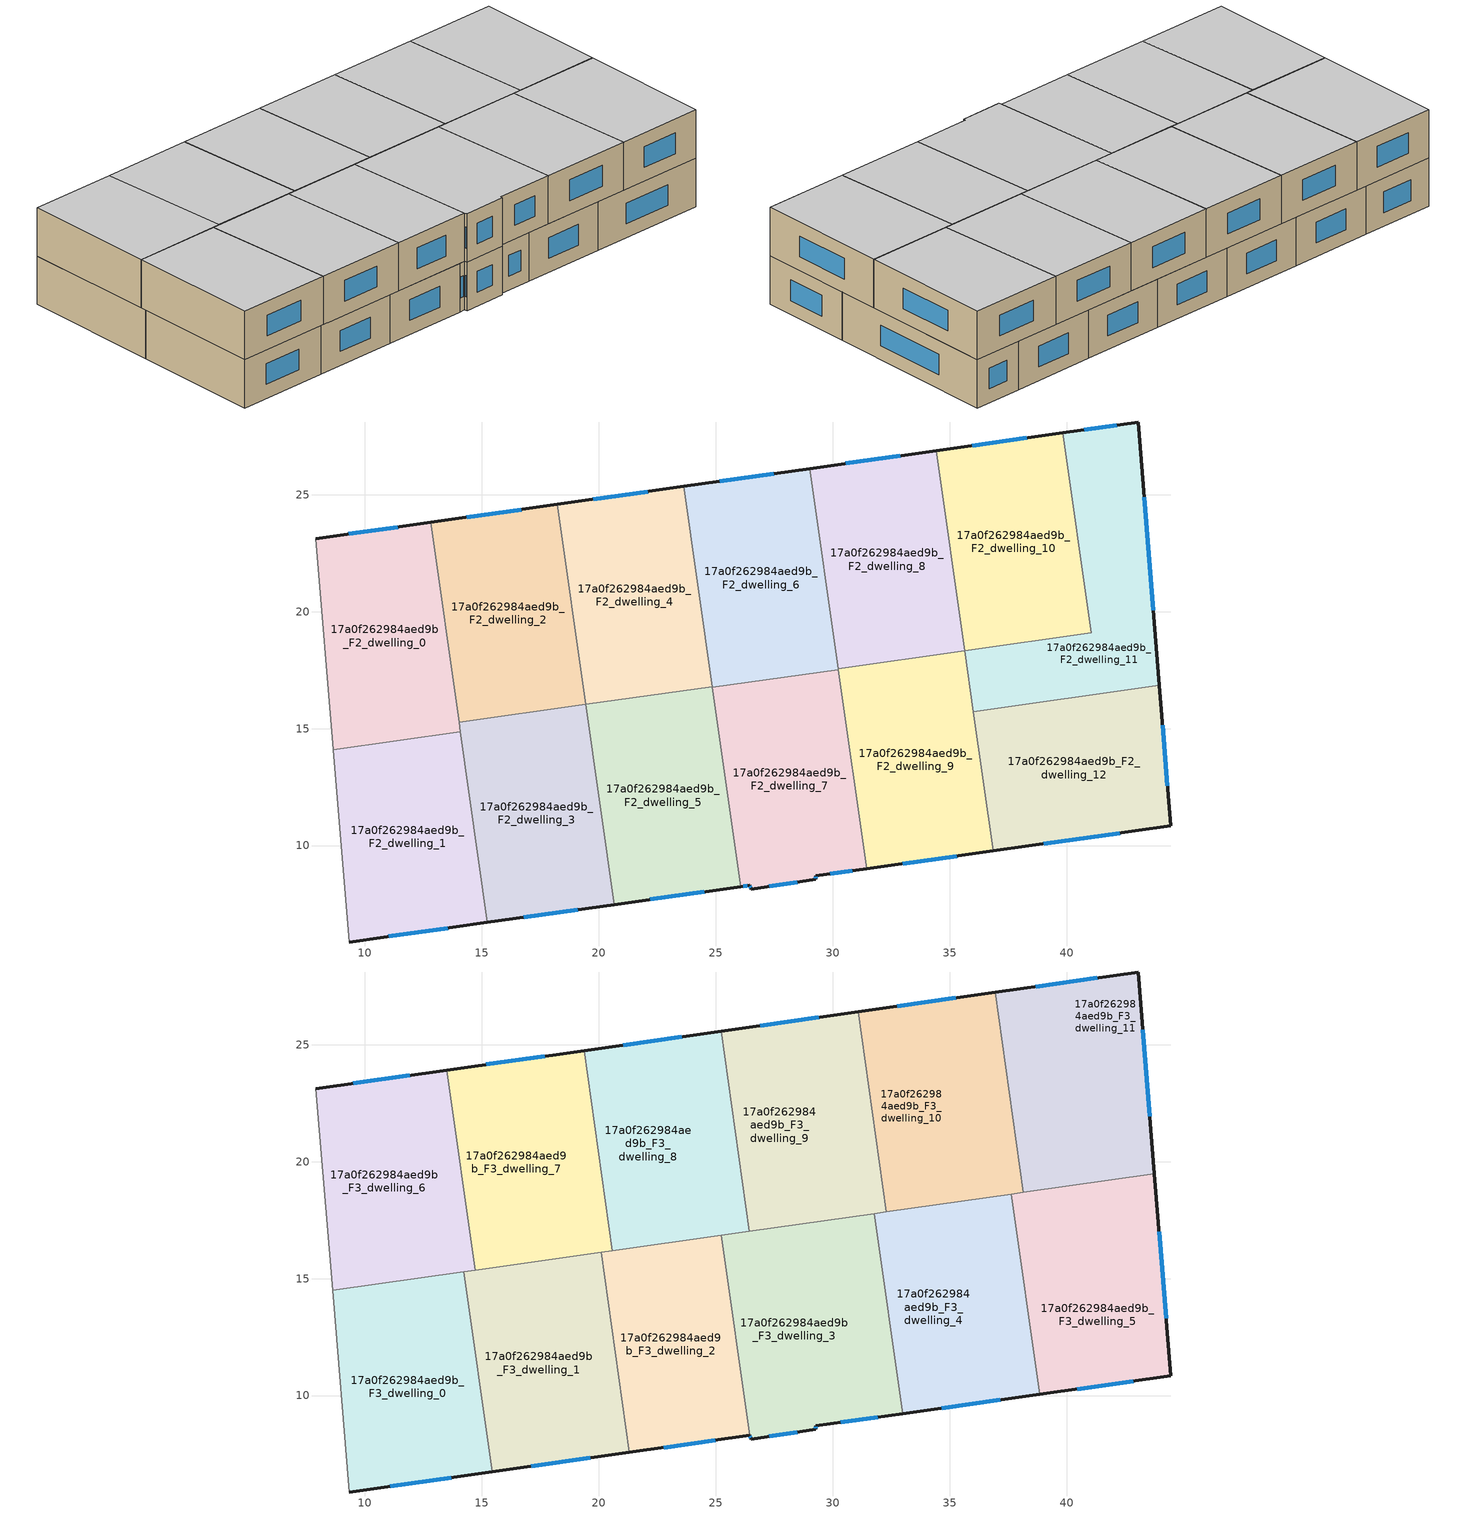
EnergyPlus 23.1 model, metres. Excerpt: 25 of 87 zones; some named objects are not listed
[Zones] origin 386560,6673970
17a0f262984aed9b_F2_dwelling_0
 floor to 17a0f262984aed9b_F1_dwelling_0 (EU_floor_Construction): 12.82,23.82 14.09,14.87 8.65,14.1 7.91,23.12 z6
 wall outside (EU_wall_Construction): 12.82,23.82 7.91,23.12 z6:9
 wall adiabatic (EU_wall_Construction): 7.91,23.12 8.65,14.1 z6:9
 wall to 17a0f262984aed9b_F2_dwelling_1 (EU_wall_Construction): 8.65,14.1 14.09,14.87 z6:9
 wall to 17a0f262984aed9b_F2_dwelling_2 (EU_wall_Construction): 14.03,15.27 12.82,23.82 z6:9
 wall to 17a0f262984aed9b_F2_dwelling_3 (EU_wall_Construction): 14.09,14.87 14.03,15.27 z6:9
 window (EU_Window_Construction): 11.42,23.62 9.31,23.32 z6.86:8.14
17a0f262984aed9b_F2_dwelling_1
 floor to 17a0f262984aed9b_F1_dwelling_1 (EU_floor_Construction): 14.09,14.87 15.24,6.71 9.33,5.88 8.65,14.1 z6
 wall outside (EU_wall_Construction): 9.33,5.88 15.24,6.71 z6:9
 wall adiabatic (EU_wall_Construction): 8.65,14.1 9.33,5.88 z6:9
 wall to 17a0f262984aed9b_F2_dwelling_3 (EU_wall_Construction): 15.24,6.71 14.09,14.87 z6:9
 window (EU_Window_Construction): 11.02,6.12 13.55,6.48 z6.86:8.14
17a0f262984aed9b_F2_dwelling_10
 floor to 17a0f262984aed9b_F1_dwelling_10 (EU_floor_Construction): 39.84,27.65 41.05,19.09 35.65,18.33 34.43,26.88 z6
 wall outside (EU_wall_Construction): 39.84,27.65 34.43,26.88 z6:9
 wall to 17a0f262984aed9b_F2_dwelling_8 (EU_wall_Construction): 34.43,26.88 35.65,18.33 z6:9
 wall to 17a0f262984aed9b_F2_dwelling_11 (EU_wall_Construction): 35.65,18.33 41.05,19.09 39.84,27.65 z6:9
 window (EU_Window_Construction): 38.29,27.43 35.98,27.1 z6.86:8.14
17a0f262984aed9b_F2_dwelling_11
 floor to 17a0f262984aed9b_F1_dwelling_11 (EU_floor_Construction): 43.06,28.11 43.97,16.85 36.02,15.72 35.65,18.33 41.05,19.09 39.84,27.65 z6
 wall outside (EU_wall_Construction): 43.97,16.85 43.06,28.11 39.84,27.65 z6:9
 wall to 17a0f262984aed9b_F2_dwelling_12 (EU_wall_Construction): 36.02,15.72 43.97,16.85 z6:9
 wall to 17a0f262984aed9b_F2_dwelling_9 (EU_wall_Construction): 35.65,18.33 36.02,15.72 z6:9
 window (EU_Window_Construction): 42.14,27.98 40.76,27.78 / 43.71,20.07 43.32,24.89 z6.86:8.14
17a0f262984aed9b_F2_dwelling_12
 floor to 17a0f262984aed9b_F1_dwelling_12 (EU_floor_Construction): 43.97,16.85 44.45,10.84 36.86,9.77 36.02,15.72 z6
 wall outside (EU_wall_Construction): 36.86,9.77 44.45,10.84 43.97,16.85 z6:9
 wall to 17a0f262984aed9b_F2_dwelling_9 (EU_wall_Construction): 36.02,15.72 36.86,9.77 z6:9
 window (EU_Window_Construction): 44.31,12.56 44.1,15.13 / 39.03,10.08 42.28,10.54 z6.86:8.14
17a0f262984aed9b_F2_dwelling_2
 floor to 17a0f262984aed9b_F1_dwelling_2 (EU_floor_Construction): 18.23,24.58 19.44,16.03 14.03,15.26 12.82,23.82 z6
 wall outside (EU_wall_Construction): 18.23,24.58 12.82,23.82 z6:9
 wall to 17a0f262984aed9b_F2_dwelling_3 (EU_wall_Construction): 14.03,15.26 19.44,16.03 z6:9
 wall to 17a0f262984aed9b_F2_dwelling_4 (EU_wall_Construction): 19.44,16.03 18.23,24.58 z6:9
 window (EU_Window_Construction): 16.68,24.37 14.36,24.04 z6.86:8.14
17a0f262984aed9b_F2_dwelling_3
 floor to 17a0f262984aed9b_F1_dwelling_3 (EU_floor_Construction): 19.44,16.03 20.66,7.48 15.24,6.71 14.03,15.26 z6
 wall outside (EU_wall_Construction): 15.24,6.71 20.66,7.48 z6:9
 wall to 17a0f262984aed9b_F2_dwelling_5 (EU_wall_Construction): 20.66,7.48 19.44,16.03 z6:9
 window (EU_Window_Construction): 16.79,6.93 19.11,7.26 z6.86:8.14
 ceiling adiabatic (EU_roof_Construction): 20.66,7.48 19.44,16.03 14.03,15.26 14.24,15.29 15.45,6.74 z9
17a0f262984aed9b_F2_dwelling_4
 floor to 17a0f262984aed9b_F1_dwelling_4 (EU_floor_Construction): 23.64,25.35 24.85,16.8 19.44,16.03 18.23,24.58 z6
 wall outside (EU_wall_Construction): 23.64,25.35 18.23,24.58 z6:9
 wall to 17a0f262984aed9b_F2_dwelling_5 (EU_wall_Construction): 19.44,16.03 24.85,16.8 z6:9
 wall to 17a0f262984aed9b_F2_dwelling_6 (EU_wall_Construction): 24.85,16.8 23.64,25.35 z6:9
 window (EU_Window_Construction): 22.09,25.13 19.77,24.8 z6.86:8.14
17a0f262984aed9b_F2_dwelling_5
 floor to 17a0f262984aed9b_F1_dwelling_5 (EU_floor_Construction): 24.85,16.8 26.07,8.24 20.66,7.48 19.44,16.03 z6
 wall outside (EU_wall_Construction): 20.66,7.48 26.07,8.24 z6:9
 wall to 17a0f262984aed9b_F2_dwelling_7 (EU_wall_Construction): 26.07,8.24 24.86,16.76 z6:9
 wall to 17a0f262984aed9b_F2_dwelling_6 (EU_wall_Construction): 24.86,16.76 24.85,16.8 z6:9
 window (EU_Window_Construction): 22.2,7.7 24.52,8.03 z6.86:8.14
17a0f262984aed9b_F2_dwelling_6
 floor to 17a0f262984aed9b_F1_dwelling_6 (EU_floor_Construction): 29.02,26.12 30.24,17.52 24.86,16.76 23.64,25.35 z6
 wall outside (EU_wall_Construction): 29.02,26.12 23.64,25.35 z6:9
 wall to 17a0f262984aed9b_F2_dwelling_7 (EU_wall_Construction): 24.86,16.76 30.24,17.52 z6:9
 wall to 17a0f262984aed9b_F2_dwelling_8 (EU_wall_Construction): 30.24,17.56 29.02,26.12 z6:9
 wall to 17a0f262984aed9b_F2_dwelling_9 (EU_wall_Construction): 30.24,17.52 30.24,17.56 z6:9
 window (EU_Window_Construction): 27.48,25.9 25.18,25.57 z6.86:8.14
17a0f262984aed9b_F2_dwelling_7
 floor to 17a0f262984aed9b_F1_dwelling_7 (EU_floor_Construction): 30.24,17.52 31.45,9.01 29.29,8.7 29.28,8.55 26.51,8.14 26.45,8.3 26.07,8.24 24.86,16.76 z6
 wall outside (EU_wall_Construction): 26.07,8.24 26.45,8.3 26.51,8.14 29.28,8.55 29.29,8.7 31.45,9.01 z6:9
 wall to 17a0f262984aed9b_F2_dwelling_9 (EU_wall_Construction): 31.45,9.01 30.24,17.52 z6:9
 window (EU_Window_Construction): 29.91,8.79 30.83,8.92 / 29.28,8.59 29.29,8.66 / 27.3,8.26 28.49,8.43 / 26.47,8.25 26.49,8.19 / 26.17,8.26 26.34,8.28 z6.86:8.14
17a0f262984aed9b_F2_dwelling_8
 floor to 17a0f262984aed9b_F1_dwelling_8 (EU_floor_Construction): 34.43,26.88 35.65,18.33 30.24,17.56 29.02,26.12 z6
 wall outside (EU_wall_Construction): 34.43,26.88 29.02,26.12 z6:9
 wall to 17a0f262984aed9b_F2_dwelling_9 (EU_wall_Construction): 30.24,17.56 35.65,18.33 z6:9
 window (EU_Window_Construction): 32.89,26.66 30.57,26.34 z6.86:8.14
 ceiling adiabatic (EU_roof_Construction): 35.65,18.33 34.43,26.88 31.09,26.41 32.3,17.85 z9
17a0f262984aed9b_F2_dwelling_9
 floor to 17a0f262984aed9b_F1_dwelling_9 (EU_floor_Construction): 35.65,18.33 36.86,9.77 31.45,9.01 30.24,17.56 z6
 wall outside (EU_wall_Construction): 31.45,9.01 36.86,9.77 z6:9
 window (EU_Window_Construction): 33,9.22 35.31,9.55 z6.86:8.14
17a0f262984aed9b_F3_dwelling_0
 floor to 17a0f262984aed9b_F2_dwelling_1 (EU_floor_Construction): 14.09,14.87 15.24,6.71 9.33,5.88 8.65,14.1 z9
 floor to 17a0f262984aed9b_F2_dwelling_0 (EU_floor_Construction): 14.03,15.26 14.09,14.87 8.65,14.1 8.62,14.49 z9
 floor to 17a0f262984aed9b_F2_dwelling_3 (EU_floor_Construction): 14.24,15.29 15.45,6.74 15.24,6.71 14.03,15.26 z9
 wall outside (EU_wall_Construction): 9.33,5.88 15.45,6.74 z9:12
 wall to 17a0f262984aed9b_F3_dwelling_1 (EU_wall_Construction): 15.45,6.74 14.24,15.29 z9:12
 wall adiabatic (EU_wall_Construction): 8.62,14.49 9.33,5.88 z9:12
 wall to 17a0f262984aed9b_F3_dwelling_6 (EU_wall_Construction): 14.24,15.29 8.62,14.49 z9:12
 window (EU_Window_Construction): 11.08,6.13 13.7,6.5 z9.86:11.14
 ceiling to 17a0f262984aed9b_F4_dwelling_0 (EU_floor_Construction): 15.45,6.74 14.24,15.29 8.62,14.49 9.33,5.88 z12
17a0f262984aed9b_F3_dwelling_1
 floor adiabatic (EU_floor_Construction): 19.44,16.03 20.66,7.48 15.45,6.74 14.24,15.29 z9
 floor to 17a0f262984aed9b_F2_dwelling_5 (EU_floor_Construction): 20.1,16.12 21.31,7.57 20.66,7.48 19.44,16.03 z9
 wall outside (EU_wall_Construction): 15.45,6.74 21.32,7.57 z9:12
 wall to 17a0f262984aed9b_F3_dwelling_2 (EU_wall_Construction): 21.32,7.57 20.1,16.12 z9:12
 wall to 17a0f262984aed9b_F3_dwelling_7 (EU_wall_Construction): 20.1,16.12 14.73,15.36 z9:12
 wall to 17a0f262984aed9b_F3_dwelling_6 (EU_wall_Construction): 14.73,15.36 14.24,15.29 z9:12
 window (EU_Window_Construction): 17.12,6.98 19.64,7.34 z9.86:11.14
 ceiling to 17a0f262984aed9b_F4_dwelling_1 (EU_floor_Construction): 21.32,7.57 20.1,16.12 14.24,15.29 15.45,6.74 z12
17a0f262984aed9b_F3_dwelling_10
 floor adiabatic (EU_floor_Construction): 34.43,26.88 35.65,18.33 32.3,17.85 31.09,26.41 z9
 floor to 17a0f262984aed9b_F2_dwelling_10 (EU_floor_Construction): 36.95,27.24 38.16,18.68 35.65,18.33 34.43,26.88 z9
 wall outside (EU_wall_Construction): 36.95,27.24 31.09,26.41 z9:12
 wall to 17a0f262984aed9b_F3_dwelling_11 (EU_wall_Construction): 38.16,18.68 36.95,27.24 z9:12
 wall to 17a0f262984aed9b_F3_dwelling_9 (EU_wall_Construction): 31.09,26.41 32.3,17.85 z9:12
 wall to 17a0f262984aed9b_F3_dwelling_4 (EU_wall_Construction): 32.3,17.85 37.64,18.61 z9:12
 wall to 17a0f262984aed9b_F3_dwelling_5 (EU_wall_Construction): 37.64,18.61 38.16,18.68 z9:12
 window (EU_Window_Construction): 35.27,27 32.76,26.65 z9.86:11.14
 ceiling to 17a0f262984aed9b_F4_dwelling_10 (EU_floor_Construction): 38.16,18.68 36.95,27.24 31.09,26.41 32.3,17.85 z12
17a0f262984aed9b_F3_dwelling_11
 floor to 17a0f262984aed9b_F2_dwelling_10 (EU_floor_Construction): 39.84,27.65 41.05,19.09 38.16,18.68 36.95,27.24 z9
 floor to 17a0f262984aed9b_F2_dwelling_11 (EU_floor_Construction): 43.06,28.11 43.76,19.47 38.16,18.68 41.05,19.09 39.84,27.65 z9
 wall outside (EU_wall_Construction): 43.76,19.47 43.06,28.11 36.95,27.24 z9:12
 wall to 17a0f262984aed9b_F3_dwelling_5 (EU_wall_Construction): 38.16,18.68 43.76,19.47 z9:12
 window (EU_Window_Construction): 43.56,21.94 43.26,25.64 / 41.32,27.86 38.69,27.49 z9.86:11.14
 ceiling to 17a0f262984aed9b_F4_dwelling_11 (EU_floor_Construction): 43.76,19.47 43.06,28.11 36.95,27.24 38.16,18.68 z12
17a0f262984aed9b_F3_dwelling_2
 floor to 17a0f262984aed9b_F2_dwelling_5 (EU_floor_Construction): 24.85,16.79 26.07,8.24 21.31,7.57 20.1,16.12 z9
 floor to 17a0f262984aed9b_F2_dwelling_7 (EU_floor_Construction): 25.24,16.81 26.45,8.3 26.07,8.24 24.86,16.76 z9
 floor to 17a0f262984aed9b_F2_dwelling_6 (EU_floor_Construction): 25.24,16.85 25.24,16.81 24.86,16.76 24.85,16.79 z9
 wall outside (EU_wall_Construction): 21.32,7.57 26.45,8.3 z9:12
 wall to 17a0f262984aed9b_F3_dwelling_3 (EU_wall_Construction): 26.45,8.3 25.24,16.85 z9:12
 wall to 17a0f262984aed9b_F3_dwelling_8 (EU_wall_Construction): 25.24,16.85 20.59,16.19 z9:12
 wall to 17a0f262984aed9b_F3_dwelling_7 (EU_wall_Construction): 20.59,16.19 20.1,16.12 z9:12
 window (EU_Window_Construction): 22.78,7.78 24.98,8.09 z9.86:11.14
 ceiling to 17a0f262984aed9b_F4_dwelling_2 (EU_floor_Construction): 26.45,8.3 25.24,16.85 20.1,16.12 21.32,7.57 z12
17a0f262984aed9b_F3_dwelling_3
 floor to 17a0f262984aed9b_F2_dwelling_7 (EU_floor_Construction): 30.24,17.52 31.45,9.01 29.29,8.7 29.28,8.55 26.51,8.14 26.45,8.3 25.24,16.81 z9
 floor to 17a0f262984aed9b_F2_dwelling_9 (EU_floor_Construction): 31.78,17.78 32.99,9.22 31.45,9.01 30.24,17.56 z9
 floor to 17a0f262984aed9b_F2_dwelling_6 (EU_floor_Construction): 30.24,17.56 30.24,17.52 25.24,16.81 25.24,16.85 z9
 wall outside (EU_wall_Construction): 26.45,8.3 26.51,8.14 29.28,8.55 29.29,8.7 32.99,9.22 z9:12
 wall to 17a0f262984aed9b_F3_dwelling_4 (EU_wall_Construction): 32.99,9.22 31.78,17.78 z9:12
 wall to 17a0f262984aed9b_F3_dwelling_9 (EU_wall_Construction): 31.78,17.78 26.44,17.02 z9:12
 wall to 17a0f262984aed9b_F3_dwelling_8 (EU_wall_Construction): 26.44,17.02 25.24,16.85 z9:12
 window (EU_Window_Construction): 26.47,8.25 26.49,8.19 / 30.35,8.85 31.93,9.07 / 29.28,8.59 29.29,8.66 / 27.3,8.26 28.49,8.43 z9.86:11.14
 ceiling to 17a0f262984aed9b_F4_dwelling_3 (EU_floor_Construction): 32.99,9.22 31.78,17.78 25.24,16.85 26.45,8.3 26.51,8.14 29.28,8.55 29.29,8.7 z12
17a0f262984aed9b_F3_dwelling_4
 floor to 17a0f262984aed9b_F2_dwelling_12 (EU_floor_Construction): 38.01,16.01 38.85,10.05 36.86,9.77 36.02,15.72 z9
 floor to 17a0f262984aed9b_F2_dwelling_9 (EU_floor_Construction): 35.65,18.33 36.86,9.77 32.99,9.22 31.78,17.78 z9
 floor to 17a0f262984aed9b_F2_dwelling_11 (EU_floor_Construction): 37.64,18.61 38.01,16.01 36.02,15.72 35.65,18.33 z9
 wall outside (EU_wall_Construction): 32.99,9.22 38.85,10.05 z9:12
 wall to 17a0f262984aed9b_F3_dwelling_5 (EU_wall_Construction): 38.85,10.05 37.64,18.61 z9:12
 wall to 17a0f262984aed9b_F3_dwelling_9 (EU_wall_Construction): 32.3,17.85 31.78,17.78 z9:12
 window (EU_Window_Construction): 34.66,9.46 37.18,9.82 z9.86:11.14
 ceiling to 17a0f262984aed9b_F4_dwelling_4 (EU_floor_Construction): 38.85,10.05 37.64,18.61 31.78,17.78 32.99,9.22 z12
17a0f262984aed9b_F3_dwelling_5
 floor to 17a0f262984aed9b_F2_dwelling_11 (EU_floor_Construction): 43.76,19.47 43.97,16.85 38.01,16.01 37.64,18.61 z9
 floor to 17a0f262984aed9b_F2_dwelling_12 (EU_floor_Construction): 43.97,16.85 44.45,10.84 38.85,10.05 38.01,16.01 z9
 wall outside (EU_wall_Construction): 38.85,10.05 44.45,10.84 43.76,19.47 z9:12
 window (EU_Window_Construction): 44.25,13.31 43.95,17.01 / 40.45,10.28 42.85,10.62 z9.86:11.14
 ceiling to 17a0f262984aed9b_F4_dwelling_5 (EU_floor_Construction): 44.45,10.84 43.76,19.47 37.64,18.61 38.85,10.05 z12
17a0f262984aed9b_F3_dwelling_6
 floor to 17a0f262984aed9b_F2_dwelling_0 (EU_floor_Construction): 12.82,23.82 14.03,15.26 8.62,14.49 7.91,23.12 z9
 floor to 17a0f262984aed9b_F2_dwelling_2 (EU_floor_Construction): 13.52,23.92 14.73,15.36 14.03,15.27 12.82,23.82 z9
 wall outside (EU_wall_Construction): 13.52,23.92 7.91,23.12 z9:12
 wall to 17a0f262984aed9b_F3_dwelling_7 (EU_wall_Construction): 14.73,15.36 13.52,23.92 z9:12
 wall adiabatic (EU_wall_Construction): 7.91,23.12 8.62,14.49 z9:12
 window (EU_Window_Construction): 11.91,23.69 9.51,23.35 z9.86:11.14
 ceiling to 17a0f262984aed9b_F4_dwelling_6 (EU_floor_Construction): 14.73,15.36 13.52,23.92 7.91,23.12 8.62,14.49 z12
17a0f262984aed9b_F3_dwelling_7
 floor to 17a0f262984aed9b_F2_dwelling_2 (EU_floor_Construction): 18.23,24.58 19.44,16.03 14.73,15.36 13.52,23.92 z9
 floor to 17a0f262984aed9b_F2_dwelling_4 (EU_floor_Construction): 19.37,24.75 20.59,16.19 19.44,16.03 18.23,24.58 z9
 wall outside (EU_wall_Construction): 19.37,24.75 13.52,23.92 z9:12
 wall to 17a0f262984aed9b_F3_dwelling_8 (EU_wall_Construction): 20.59,16.19 19.37,24.75 z9:12
 window (EU_Window_Construction): 17.7,24.51 15.19,24.15 z9.86:11.14
 ceiling to 17a0f262984aed9b_F4_dwelling_7 (EU_floor_Construction): 20.59,16.19 19.37,24.75 13.52,23.92 14.73,15.36 z12
17a0f262984aed9b_F3_dwelling_8
 floor to 17a0f262984aed9b_F2_dwelling_4 (EU_floor_Construction): 23.64,25.35 24.85,16.8 20.59,16.19 19.37,24.75 z9
 floor to 17a0f262984aed9b_F2_dwelling_6 (EU_floor_Construction): 25.23,25.58 26.44,17.02 24.85,16.79 23.64,25.35 z9
 wall outside (EU_wall_Construction): 25.23,25.58 19.37,24.75 z9:12
 wall to 17a0f262984aed9b_F3_dwelling_9 (EU_wall_Construction): 26.44,17.02 25.23,25.58 z9:12
 window (EU_Window_Construction): 23.56,25.34 21.05,24.98 z9.86:11.14
 ceiling to 17a0f262984aed9b_F4_dwelling_8 (EU_floor_Construction): 26.44,17.02 25.23,25.58 19.37,24.75 20.59,16.19 z12
17a0f262984aed9b_F3_dwelling_9
 floor to 17a0f262984aed9b_F2_dwelling_6 (EU_floor_Construction): 29.02,26.12 30.24,17.56 26.44,17.02 25.23,25.58 z9
 floor to 17a0f262984aed9b_F2_dwelling_8 (EU_floor_Construction): 31.09,26.41 32.3,17.85 30.24,17.56 29.02,26.12 z9
 wall outside (EU_wall_Construction): 31.09,26.41 25.23,25.58 z9:12
 window (EU_Window_Construction): 29.41,26.17 26.9,25.82 z9.86:11.14
 ceiling to 17a0f262984aed9b_F4_dwelling_9 (EU_floor_Construction): 32.3,17.85 31.09,26.41 25.23,25.58 26.44,17.02 z12
[Building]
EU S2 Campaign: North Axis=0; Terrain=City; Solar Distribution=FullExterior
[Site:Location]
Helsinki-Vantaa.AP: Latitude=60.317; Longitude=24.963; Time Zone=2; Elevation=54.6
[SizingPeriod:WeatherFileDays]
AnnualSizingPeriod: Begin Month=1; Begin Day of Month=1; End Month=12; End Day of Month=31; Day of Week for Start Day=Monday; Use Weather File Daylight Saving Period=No; Use Weather File Rain and Snow Indicators=No
[MATERIAL]
EU_InternalMass_Material: Roughness=MediumRough; Thickness=0.1; Conductivity=1; Density=1800; Specific Heat=900; Thermal Absorptance=0.9; Solar Absorptance=0.7; Visible Absorptance=0.7
[MATERIAL:NOMASS] Roughness=MediumRough; Thermal Absorptance=0.9; Solar Absorptance=0.7; Visible Absorptance=0.7
Name | Thermal Resistance
EU_wall_NoMass | 1.10183
EU_roof_NoMass; EU_floor_NoMass | 1.70606
[WINDOWMATERIAL:SIMPLEGLAZINGSYSTEM]
EU_Window_SimpleGlazing: UFactor=3.11035; Solar Heat Gain Coefficient=0.8; Visible Transmittance=0.8
[CONSTRUCTION]
EU_wall_Construction: EU_wall_NoMass
EU_roof_Construction: EU_roof_NoMass
EU_floor_Construction: EU_floor_NoMass
EU_Window_Construction: EU_Window_SimpleGlazing
EU_InternalMass_Construction: EU_InternalMass_Material
[ZONE] Type=1; Multiplier=1; Ceiling Height=autocalculate; Floor Area=autocalculate; Part of Total Floor Area=Yes
Name | Volume
17a0f262984aed9b_F2_dwelling_0 | 141.615
17a0f262984aed9b_F3_dwelling_0 | 153.412
17a0f262984aed9b_F2_dwelling_1; 17a0f262984aed9b_F2_dwelling_12; 17a0f262984aed9b_F2_dwelling_5 | 141.612
17a0f262984aed9b_F3_dwelling_1; 17a0f262984aed9b_F3_dwelling_11 | 153.417
17a0f262984aed9b_F2_dwelling_10 | 141.598
17a0f262984aed9b_F3_dwelling_10 | 153.389
17a0f262984aed9b_F2_dwelling_11 | 141.595
17a0f262984aed9b_F2_dwelling_2 | 141.594
17a0f262984aed9b_F3_dwelling_2 | 134.353
17a0f262984aed9b_F2_dwelling_3 | 141.608
17a0f262984aed9b_F3_dwelling_3 | 172.463
17a0f262984aed9b_F2_dwelling_4 | 141.617
17a0f262984aed9b_F3_dwelling_4 | 153.437
17a0f262984aed9b_F3_dwelling_5 | 153.418
17a0f262984aed9b_F2_dwelling_6 | 141.605
17a0f262984aed9b_F3_dwelling_6 | 153.396
17a0f262984aed9b_F2_dwelling_7 | 141.623
17a0f262984aed9b_F3_dwelling_7; 17a0f262984aed9b_F3_dwelling_9 | 153.425
17a0f262984aed9b_F2_dwelling_8 | 141.618
17a0f262984aed9b_F3_dwelling_8 | 153.398
17a0f262984aed9b_F2_dwelling_9 | 141.604
[INTERNALMASS] Construction=EU_InternalMass_Construction
Name | Zone or ZoneList | Surface Area
17a0f262984aed9b_F2_dwelling_0_EU_InternalMass | 17a0f262984aed9b_F2_dwelling_0 | 47.2068
17a0f262984aed9b_F2_dwelling_1_EU_InternalMass | 17a0f262984aed9b_F2_dwelling_1 | 47.2057
17a0f262984aed9b_F2_dwelling_2_EU_InternalMass | 17a0f262984aed9b_F2_dwelling_2 | 47.1979
17a0f262984aed9b_F2_dwelling_3_EU_InternalMass | 17a0f262984aed9b_F2_dwelling_3 | 47.2042
17a0f262984aed9b_F2_dwelling_4_EU_InternalMass | 17a0f262984aed9b_F2_dwelling_4 | 47.2041
17a0f262984aed9b_F2_dwelling_5_EU_InternalMass | 17a0f262984aed9b_F2_dwelling_5 | 47.2056
17a0f262984aed9b_F2_dwelling_6_EU_InternalMass | 17a0f262984aed9b_F2_dwelling_6 | 47.2018
17a0f262984aed9b_F2_dwelling_7_EU_InternalMass | 17a0f262984aed9b_F2_dwelling_7 | 47.2075
17a0f262984aed9b_F2_dwelling_8_EU_InternalMass | 17a0f262984aed9b_F2_dwelling_8 | 47.2047
17a0f262984aed9b_F2_dwelling_9_EU_InternalMass | 17a0f262984aed9b_F2_dwelling_9 | 47.2012
17a0f262984aed9b_F2_dwelling_10_EU_InternalMass | 17a0f262984aed9b_F2_dwelling_10 | 47.2012
17a0f262984aed9b_F2_dwelling_11_EU_InternalMass | 17a0f262984aed9b_F2_dwelling_11 | 47.196
17a0f262984aed9b_F2_dwelling_12_EU_InternalMass | 17a0f262984aed9b_F2_dwelling_12 | 47.2029
17a0f262984aed9b_F3_dwelling_0_EU_InternalMass | 17a0f262984aed9b_F3_dwelling_0 | 51.1375
17a0f262984aed9b_F3_dwelling_1_EU_InternalMass | 17a0f262984aed9b_F3_dwelling_1 | 51.1388
17a0f262984aed9b_F3_dwelling_2_EU_InternalMass | 17a0f262984aed9b_F3_dwelling_2 | 44.7841
17a0f262984aed9b_F3_dwelling_3_EU_InternalMass | 17a0f262984aed9b_F3_dwelling_3 | 57.488
17a0f262984aed9b_F3_dwelling_4_EU_InternalMass | 17a0f262984aed9b_F3_dwelling_4 | 51.1453
17a0f262984aed9b_F3_dwelling_5_EU_InternalMass | 17a0f262984aed9b_F3_dwelling_5 | 51.1398
17a0f262984aed9b_F3_dwelling_6_EU_InternalMass | 17a0f262984aed9b_F3_dwelling_6 | 51.1319
17a0f262984aed9b_F3_dwelling_7_EU_InternalMass | 17a0f262984aed9b_F3_dwelling_7 | 51.1416
17a0f262984aed9b_F3_dwelling_8_EU_InternalMass | 17a0f262984aed9b_F3_dwelling_8 | 51.133
17a0f262984aed9b_F3_dwelling_9_EU_InternalMass | 17a0f262984aed9b_F3_dwelling_9 | 51.1416
17a0f262984aed9b_F3_dwelling_10_EU_InternalMass | 17a0f262984aed9b_F3_dwelling_10 | 51.1295
17a0f262984aed9b_F3_dwelling_11_EU_InternalMass | 17a0f262984aed9b_F3_dwelling_11 | 51.1389
[OTHEREQUIPMENT] Fuel Type=Electricity; Design Level Calculation Method=Watts/Area; Power per Zone Floor Area=1; Fraction Latent=0; Fraction Radiant=0; Fraction Lost=0; Carbon Dioxide Generation Rate=0; EndUse Subcategory=EU_Step8_InternalGains
Name | Zone or ZoneList or Space or SpaceList | Schedule
EU_Step8_InternalGain_17a0f262984aed9b_F2_dwelling_0_f000 | 17a0f262984aed9b_F2_dwelling_0 | EU_Step8_GainSchedule_17a0f262984aed9b_F2_dwelling_0_f000
EU_Step8_InternalGain_17a0f262984aed9b_F2_dwelling_1_f000 | 17a0f262984aed9b_F2_dwelling_1 | EU_Step8_GainSchedule_17a0f262984aed9b_F2_dwelling_1_f000
EU_Step8_InternalGain_17a0f262984aed9b_F2_dwelling_2_f000 | 17a0f262984aed9b_F2_dwelling_2 | EU_Step8_GainSchedule_17a0f262984aed9b_F2_dwelling_2_f000
EU_Step8_InternalGain_17a0f262984aed9b_F2_dwelling_3_f000 | 17a0f262984aed9b_F2_dwelling_3 | EU_Step8_GainSchedule_17a0f262984aed9b_F2_dwelling_3_f000
EU_Step8_InternalGain_17a0f262984aed9b_F2_dwelling_4_f000 | 17a0f262984aed9b_F2_dwelling_4 | EU_Step8_GainSchedule_17a0f262984aed9b_F2_dwelling_4_f000
EU_Step8_InternalGain_17a0f262984aed9b_F2_dwelling_5_f000 | 17a0f262984aed9b_F2_dwelling_5 | EU_Step8_GainSchedule_17a0f262984aed9b_F2_dwelling_5_f000
EU_Step8_InternalGain_17a0f262984aed9b_F2_dwelling_6_f000 | 17a0f262984aed9b_F2_dwelling_6 | EU_Step8_GainSchedule_17a0f262984aed9b_F2_dwelling_6_f000
EU_Step8_InternalGain_17a0f262984aed9b_F2_dwelling_7_f000 | 17a0f262984aed9b_F2_dwelling_7 | EU_Step8_GainSchedule_17a0f262984aed9b_F2_dwelling_7_f000
EU_Step8_InternalGain_17a0f262984aed9b_F2_dwelling_8_f000 | 17a0f262984aed9b_F2_dwelling_8 | EU_Step8_GainSchedule_17a0f262984aed9b_F2_dwelling_8_f000
EU_Step8_InternalGain_17a0f262984aed9b_F2_dwelling_9_f000 | 17a0f262984aed9b_F2_dwelling_9 | EU_Step8_GainSchedule_17a0f262984aed9b_F2_dwelling_9_f000
EU_Step8_InternalGain_17a0f262984aed9b_F2_dwelling_10_f000 | 17a0f262984aed9b_F2_dwelling_10 | EU_Step8_GainSchedule_17a0f262984aed9b_F2_dwelling_10_f000
EU_Step8_InternalGain_17a0f262984aed9b_F2_dwelling_11_f000 | 17a0f262984aed9b_F2_dwelling_11 | EU_Step8_GainSchedule_17a0f262984aed9b_F2_dwelling_11_f000
EU_Step8_InternalGain_17a0f262984aed9b_F2_dwelling_12_f000 | 17a0f262984aed9b_F2_dwelling_12 | EU_Step8_GainSchedule_17a0f262984aed9b_F2_dwelling_12_f000
EU_Step8_InternalGain_17a0f262984aed9b_F3_dwelling_0_f000 | 17a0f262984aed9b_F3_dwelling_0 | EU_Step8_GainSchedule_17a0f262984aed9b_F3_dwelling_0_f000
EU_Step8_InternalGain_17a0f262984aed9b_F3_dwelling_1_f000 | 17a0f262984aed9b_F3_dwelling_1 | EU_Step8_GainSchedule_17a0f262984aed9b_F3_dwelling_1_f000
EU_Step8_InternalGain_17a0f262984aed9b_F3_dwelling_2_f000 | 17a0f262984aed9b_F3_dwelling_2 | EU_Step8_GainSchedule_17a0f262984aed9b_F3_dwelling_2_f000
EU_Step8_InternalGain_17a0f262984aed9b_F3_dwelling_3_f000 | 17a0f262984aed9b_F3_dwelling_3 | EU_Step8_GainSchedule_17a0f262984aed9b_F3_dwelling_3_f000
EU_Step8_InternalGain_17a0f262984aed9b_F3_dwelling_4_f000 | 17a0f262984aed9b_F3_dwelling_4 | EU_Step8_GainSchedule_17a0f262984aed9b_F3_dwelling_4_f000
EU_Step8_InternalGain_17a0f262984aed9b_F3_dwelling_5_f000 | 17a0f262984aed9b_F3_dwelling_5 | EU_Step8_GainSchedule_17a0f262984aed9b_F3_dwelling_5_f000
EU_Step8_InternalGain_17a0f262984aed9b_F3_dwelling_6_f000 | 17a0f262984aed9b_F3_dwelling_6 | EU_Step8_GainSchedule_17a0f262984aed9b_F3_dwelling_6_f000
EU_Step8_InternalGain_17a0f262984aed9b_F3_dwelling_7_f000 | 17a0f262984aed9b_F3_dwelling_7 | EU_Step8_GainSchedule_17a0f262984aed9b_F3_dwelling_7_f000
EU_Step8_InternalGain_17a0f262984aed9b_F3_dwelling_8_f000 | 17a0f262984aed9b_F3_dwelling_8 | EU_Step8_GainSchedule_17a0f262984aed9b_F3_dwelling_8_f000
EU_Step8_InternalGain_17a0f262984aed9b_F3_dwelling_9_f000 | 17a0f262984aed9b_F3_dwelling_9 | EU_Step8_GainSchedule_17a0f262984aed9b_F3_dwelling_9_f000
EU_Step8_InternalGain_17a0f262984aed9b_F3_dwelling_10_f000 | 17a0f262984aed9b_F3_dwelling_10 | EU_Step8_GainSchedule_17a0f262984aed9b_F3_dwelling_10_f000
EU_Step8_InternalGain_17a0f262984aed9b_F3_dwelling_11_f000 | 17a0f262984aed9b_F3_dwelling_11 | EU_Step8_GainSchedule_17a0f262984aed9b_F3_dwelling_11_f000
[ZONEVENTILATION:DESIGNFLOWRATE] Schedule=EU_AlwaysOn; Design Flow Rate Calculation Method=AirChanges/Hour; Air Changes per Hour=0.756316; Ventilation Type=Natural; Fan Pressure Rise=0; Fan Total Efficiency=1; Constant Term Coefficient=1; Temperature Term Coefficient=0; Velocity Term Coefficient=0; Velocity Squared Term Coefficient=0; Minimum Indoor Temperature=-100; Maximum Indoor Temperature=100; Delta Temperature=-100; Minimum Outdoor Temperature=-100; Maximum Outdoor Temperature=100; Maximum Wind Speed=40
Name | Zone or ZoneList or Space or SpaceList
EU_ConstantAir_17a0f262984aed9b_F2_dwelling_0 | 17a0f262984aed9b_F2_dwelling_0
EU_ConstantAir_17a0f262984aed9b_F2_dwelling_1 | 17a0f262984aed9b_F2_dwelling_1
EU_ConstantAir_17a0f262984aed9b_F2_dwelling_2 | 17a0f262984aed9b_F2_dwelling_2
EU_ConstantAir_17a0f262984aed9b_F2_dwelling_3 | 17a0f262984aed9b_F2_dwelling_3
EU_ConstantAir_17a0f262984aed9b_F2_dwelling_4 | 17a0f262984aed9b_F2_dwelling_4
EU_ConstantAir_17a0f262984aed9b_F2_dwelling_5 | 17a0f262984aed9b_F2_dwelling_5
EU_ConstantAir_17a0f262984aed9b_F2_dwelling_6 | 17a0f262984aed9b_F2_dwelling_6
EU_ConstantAir_17a0f262984aed9b_F2_dwelling_7 | 17a0f262984aed9b_F2_dwelling_7
EU_ConstantAir_17a0f262984aed9b_F2_dwelling_8 | 17a0f262984aed9b_F2_dwelling_8
EU_ConstantAir_17a0f262984aed9b_F2_dwelling_9 | 17a0f262984aed9b_F2_dwelling_9
EU_ConstantAir_17a0f262984aed9b_F2_dwelling_10 | 17a0f262984aed9b_F2_dwelling_10
EU_ConstantAir_17a0f262984aed9b_F2_dwelling_11 | 17a0f262984aed9b_F2_dwelling_11
EU_ConstantAir_17a0f262984aed9b_F2_dwelling_12 | 17a0f262984aed9b_F2_dwelling_12
EU_ConstantAir_17a0f262984aed9b_F3_dwelling_0 | 17a0f262984aed9b_F3_dwelling_0
EU_ConstantAir_17a0f262984aed9b_F3_dwelling_1 | 17a0f262984aed9b_F3_dwelling_1
EU_ConstantAir_17a0f262984aed9b_F3_dwelling_2 | 17a0f262984aed9b_F3_dwelling_2
EU_ConstantAir_17a0f262984aed9b_F3_dwelling_3 | 17a0f262984aed9b_F3_dwelling_3
EU_ConstantAir_17a0f262984aed9b_F3_dwelling_4 | 17a0f262984aed9b_F3_dwelling_4
EU_ConstantAir_17a0f262984aed9b_F3_dwelling_5 | 17a0f262984aed9b_F3_dwelling_5
EU_ConstantAir_17a0f262984aed9b_F3_dwelling_6 | 17a0f262984aed9b_F3_dwelling_6
EU_ConstantAir_17a0f262984aed9b_F3_dwelling_7 | 17a0f262984aed9b_F3_dwelling_7
EU_ConstantAir_17a0f262984aed9b_F3_dwelling_8 | 17a0f262984aed9b_F3_dwelling_8
EU_ConstantAir_17a0f262984aed9b_F3_dwelling_9 | 17a0f262984aed9b_F3_dwelling_9
EU_ConstantAir_17a0f262984aed9b_F3_dwelling_10 | 17a0f262984aed9b_F3_dwelling_10
EU_ConstantAir_17a0f262984aed9b_F3_dwelling_11 | 17a0f262984aed9b_F3_dwelling_11
[HVACTEMPLATE:ZONE:IDEALLOADSAIRSYSTEM] System Availability Schedule=EU_AlwaysOn; Maximum Heating Supply Air Temperature=50; Minimum Cooling Supply Air Temperature=13; Maximum Heating Supply Air Humidity Ratio=0.0156; Minimum Cooling Supply Air Humidity Ratio=0.0077; Heating Limit=NoLimit; Cooling Limit=NoLimit; Heating Availability Schedule=EU_AlwaysOn; Cooling Availability Schedule=EU_CoolingOff; Dehumidification Control Type=ConstantSensibleHeatRatio; Cooling Sensible Heat Ratio=0.7; Dehumidification Setpoint=60; Humidification Control Type=None; Humidification Setpoint=30; Outdoor Air Method=None; Outdoor Air Flow Rate per Person=0.00944; Outdoor Air Flow Rate per Zone Floor Area=0; Outdoor Air Flow Rate per Zone=0; Demand Controlled Ventilation Type=None; Outdoor Air Economizer Type=NoEconomizer; Heat Recovery Type=None; Sensible Heat Recovery Effectiveness=0.7; Latent Heat Recovery Effectiveness=0.65
Name | Template Thermostat
17a0f262984aed9b_F2_dwelling_0 | EU_HeatOnly_17a0f262984aed9b_F2_dwelling_0
17a0f262984aed9b_F2_dwelling_1 | EU_HeatOnly_17a0f262984aed9b_F2_dwelling_1
17a0f262984aed9b_F2_dwelling_2 | EU_HeatOnly_17a0f262984aed9b_F2_dwelling_2
17a0f262984aed9b_F2_dwelling_3 | EU_HeatOnly_17a0f262984aed9b_F2_dwelling_3
17a0f262984aed9b_F2_dwelling_4 | EU_HeatOnly_17a0f262984aed9b_F2_dwelling_4
17a0f262984aed9b_F2_dwelling_5 | EU_HeatOnly_17a0f262984aed9b_F2_dwelling_5
17a0f262984aed9b_F2_dwelling_6 | EU_HeatOnly_17a0f262984aed9b_F2_dwelling_6
17a0f262984aed9b_F2_dwelling_7 | EU_HeatOnly_17a0f262984aed9b_F2_dwelling_7
17a0f262984aed9b_F2_dwelling_8 | EU_HeatOnly_17a0f262984aed9b_F2_dwelling_8
17a0f262984aed9b_F2_dwelling_9 | EU_HeatOnly_17a0f262984aed9b_F2_dwelling_9
17a0f262984aed9b_F2_dwelling_10 | EU_HeatOnly_17a0f262984aed9b_F2_dwelling_10
17a0f262984aed9b_F2_dwelling_11 | EU_HeatOnly_17a0f262984aed9b_F2_dwelling_11
17a0f262984aed9b_F2_dwelling_12 | EU_HeatOnly_17a0f262984aed9b_F2_dwelling_12
17a0f262984aed9b_F3_dwelling_0 | EU_HeatOnly_17a0f262984aed9b_F3_dwelling_0
17a0f262984aed9b_F3_dwelling_1 | EU_HeatOnly_17a0f262984aed9b_F3_dwelling_1
17a0f262984aed9b_F3_dwelling_2 | EU_HeatOnly_17a0f262984aed9b_F3_dwelling_2
17a0f262984aed9b_F3_dwelling_3 | EU_HeatOnly_17a0f262984aed9b_F3_dwelling_3
17a0f262984aed9b_F3_dwelling_4 | EU_HeatOnly_17a0f262984aed9b_F3_dwelling_4
17a0f262984aed9b_F3_dwelling_5 | EU_HeatOnly_17a0f262984aed9b_F3_dwelling_5
17a0f262984aed9b_F3_dwelling_6 | EU_HeatOnly_17a0f262984aed9b_F3_dwelling_6
17a0f262984aed9b_F3_dwelling_7 | EU_HeatOnly_17a0f262984aed9b_F3_dwelling_7
17a0f262984aed9b_F3_dwelling_8 | EU_HeatOnly_17a0f262984aed9b_F3_dwelling_8
17a0f262984aed9b_F3_dwelling_9 | EU_HeatOnly_17a0f262984aed9b_F3_dwelling_9
17a0f262984aed9b_F3_dwelling_10 | EU_HeatOnly_17a0f262984aed9b_F3_dwelling_10
17a0f262984aed9b_F3_dwelling_11 | EU_HeatOnly_17a0f262984aed9b_F3_dwelling_11
[SIZING:ZONE] Zone Cooling Design Supply Air Temperature Input Method=SupplyAirTemperature; Zone Cooling Design Supply Air Temperature=13; Zone Heating Design Supply Air Temperature Input Method=SupplyAirTemperature; Zone Heating Design Supply Air Temperature=50; Zone Cooling Design Supply Air Humidity Ratio=0.008; Zone Heating Design Supply Air Humidity Ratio=0.008; Cooling Design Air Flow Method=DesignDay; Cooling Design Air Flow Rate=0; Cooling Minimum Air Flow per Zone Floor Area=0.000762; Cooling Minimum Air Flow=0; Cooling Minimum Air Flow Fraction=0.2; Heating Design Air Flow Method=DesignDay; Heating Design Air Flow Rate=0; Heating Maximum Air Flow per Zone Floor Area=0.002032; Heating Maximum Air Flow=0.141576; Heating Maximum Air Flow Fraction=0.3; Account for Dedicated Outdoor Air System=No; Dedicated Outdoor Air System Control Strategy=NeutralSupplyAir; Dedicated Outdoor Air Low Setpoint Temperature for Design=autosize; Dedicated Outdoor Air High Setpoint Temperature for Design=autosize; Zone Load Sizing Method=Sensible Load Only No Latent Load; Zone Latent Cooling Design Supply Air Humidity Ratio Input Method=HumidityRatioDifference; Zone Cooling Design Supply Air Humidity Ratio Difference=0.005; Zone Latent Heating Design Supply Air Humidity Ratio Input Method=HumidityRatioDifference; Zone Humidification Design Supply Air Humidity Ratio Difference=0.005
17a0f262984aed9b_F2_dwelling_0; 17a0f262984aed9b_F2_dwelling_1; 17a0f262984aed9b_F2_dwelling_2; 17a0f262984aed9b_F2_dwelling_3; 17a0f262984aed9b_F2_dwelling_4; 17a0f262984aed9b_F2_dwelling_5; 17a0f262984aed9b_F2_dwelling_6; 17a0f262984aed9b_F2_dwelling_7; 17a0f262984aed9b_F2_dwelling_8; 17a0f262984aed9b_F2_dwelling_9; 17a0f262984aed9b_F2_dwelling_10; 17a0f262984aed9b_F2_dwelling_11; 17a0f262984aed9b_F2_dwelling_12; 17a0f262984aed9b_F3_dwelling_0; 17a0f262984aed9b_F3_dwelling_1; 17a0f262984aed9b_F3_dwelling_2; 17a0f262984aed9b_F3_dwelling_3; 17a0f262984aed9b_F3_dwelling_4; 17a0f262984aed9b_F3_dwelling_5; 17a0f262984aed9b_F3_dwelling_6; 17a0f262984aed9b_F3_dwelling_7; 17a0f262984aed9b_F3_dwelling_8; 17a0f262984aed9b_F3_dwelling_9; 17a0f262984aed9b_F3_dwelling_10; 17a0f262984aed9b_F3_dwelling_11
[SCHEDULE:CONSTANT]
Name | Hourly Value
EU_AlwaysOn | 1
EU_CoolingOff | 0
[SCHEDULE:FILE] Column Number=1; Rows to Skip at Top=0; Number of Hours of Data=8760; Column Separator=Comma; Interpolate to Timestep=No; Minutes per Item=60; Adjust Schedule for Daylight Savings=Yes
Name | File
EU_Step8_GainSchedule_17a0f262984aed9b_F2_dwelling_0_f000 | ../../schedules/17a0f262984aed9b/17a0f262984aed9b_F2_dwelling_0_f000_gain.csv
EU_Step8_GainSchedule_17a0f262984aed9b_F2_dwelling_1_f000 | ../../schedules/17a0f262984aed9b/17a0f262984aed9b_F2_dwelling_1_f000_gain.csv
EU_Step8_GainSchedule_17a0f262984aed9b_F2_dwelling_2_f000 | ../../schedules/17a0f262984aed9b/17a0f262984aed9b_F2_dwelling_2_f000_gain.csv
EU_Step8_GainSchedule_17a0f262984aed9b_F2_dwelling_3_f000 | ../../schedules/17a0f262984aed9b/17a0f262984aed9b_F2_dwelling_3_f000_gain.csv
EU_Step8_GainSchedule_17a0f262984aed9b_F2_dwelling_4_f000 | ../../schedules/17a0f262984aed9b/17a0f262984aed9b_F2_dwelling_4_f000_gain.csv
EU_Step8_GainSchedule_17a0f262984aed9b_F2_dwelling_5_f000 | ../../schedules/17a0f262984aed9b/17a0f262984aed9b_F2_dwelling_5_f000_gain.csv
EU_Step8_GainSchedule_17a0f262984aed9b_F2_dwelling_6_f000 | ../../schedules/17a0f262984aed9b/17a0f262984aed9b_F2_dwelling_6_f000_gain.csv
EU_Step8_GainSchedule_17a0f262984aed9b_F2_dwelling_7_f000 | ../../schedules/17a0f262984aed9b/17a0f262984aed9b_F2_dwelling_7_f000_gain.csv
EU_Step8_GainSchedule_17a0f262984aed9b_F2_dwelling_8_f000 | ../../schedules/17a0f262984aed9b/17a0f262984aed9b_F2_dwelling_8_f000_gain.csv
EU_Step8_GainSchedule_17a0f262984aed9b_F2_dwelling_9_f000 | ../../schedules/17a0f262984aed9b/17a0f262984aed9b_F2_dwelling_9_f000_gain.csv
EU_Step8_GainSchedule_17a0f262984aed9b_F2_dwelling_10_f000 | ../../schedules/17a0f262984aed9b/17a0f262984aed9b_F2_dwelling_10_f000_gain.csv
EU_Step8_GainSchedule_17a0f262984aed9b_F2_dwelling_11_f000 | ../../schedules/17a0f262984aed9b/17a0f262984aed9b_F2_dwelling_11_f000_gain.csv
EU_Step8_GainSchedule_17a0f262984aed9b_F2_dwelling_12_f000 | ../../schedules/17a0f262984aed9b/17a0f262984aed9b_F2_dwelling_12_f000_gain.csv
EU_Step8_GainSchedule_17a0f262984aed9b_F3_dwelling_0_f000 | ../../schedules/17a0f262984aed9b/17a0f262984aed9b_F3_dwelling_0_f000_gain.csv
EU_Step8_GainSchedule_17a0f262984aed9b_F3_dwelling_1_f000 | ../../schedules/17a0f262984aed9b/17a0f262984aed9b_F3_dwelling_1_f000_gain.csv
EU_Step8_GainSchedule_17a0f262984aed9b_F3_dwelling_2_f000 | ../../schedules/17a0f262984aed9b/17a0f262984aed9b_F3_dwelling_2_f000_gain.csv
EU_Step8_GainSchedule_17a0f262984aed9b_F3_dwelling_3_f000 | ../../schedules/17a0f262984aed9b/17a0f262984aed9b_F3_dwelling_3_f000_gain.csv
EU_Step8_GainSchedule_17a0f262984aed9b_F3_dwelling_4_f000 | ../../schedules/17a0f262984aed9b/17a0f262984aed9b_F3_dwelling_4_f000_gain.csv
EU_Step8_GainSchedule_17a0f262984aed9b_F3_dwelling_5_f000 | ../../schedules/17a0f262984aed9b/17a0f262984aed9b_F3_dwelling_5_f000_gain.csv
EU_Step8_GainSchedule_17a0f262984aed9b_F3_dwelling_6_f000 | ../../schedules/17a0f262984aed9b/17a0f262984aed9b_F3_dwelling_6_f000_gain.csv
EU_Step8_GainSchedule_17a0f262984aed9b_F3_dwelling_7_f000 | ../../schedules/17a0f262984aed9b/17a0f262984aed9b_F3_dwelling_7_f000_gain.csv
EU_Step8_GainSchedule_17a0f262984aed9b_F3_dwelling_8_f000 | ../../schedules/17a0f262984aed9b/17a0f262984aed9b_F3_dwelling_8_f000_gain.csv
EU_Step8_GainSchedule_17a0f262984aed9b_F3_dwelling_9_f000 | ../../schedules/17a0f262984aed9b/17a0f262984aed9b_F3_dwelling_9_f000_gain.csv
EU_Step8_GainSchedule_17a0f262984aed9b_F3_dwelling_10_f000 | ../../schedules/17a0f262984aed9b/17a0f262984aed9b_F3_dwelling_10_f000_gain.csv
EU_Step8_GainSchedule_17a0f262984aed9b_F3_dwelling_11_f000 | ../../schedules/17a0f262984aed9b/17a0f262984aed9b_F3_dwelling_11_f000_gain.csv
